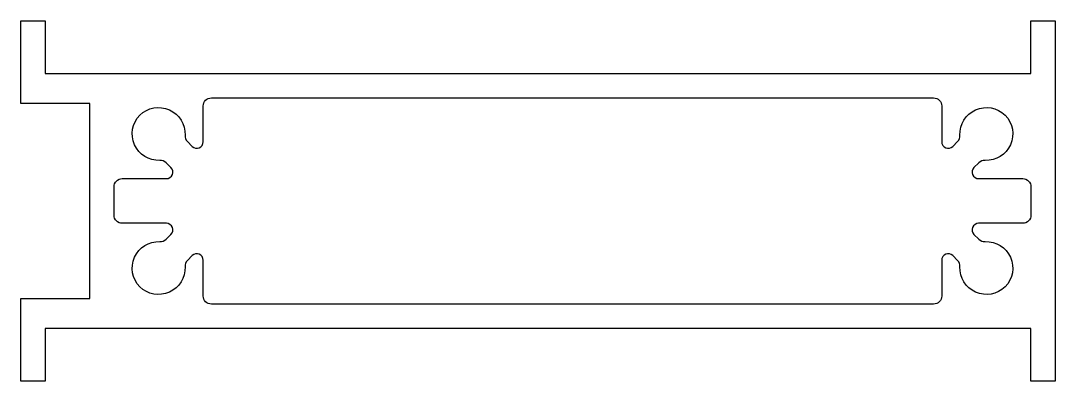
# Model space of a CAD drawing. Extents: x 0 to 128, y 0 to 45.
import ezdxf

# ---------------------------------------------------------------- set-up
doc = ezdxf.new("R2010")
doc.units = 0
doc.layers.get('0').update_dxf_attribs({"linetype": 'CONTINUOUS'})

msp = doc.modelspace()

# ---------------------------------------------------------------- linework, layer by layer
msp.add_lwpolyline([(124.5, 38.2), (124.5, 44.7), (127.5, 44.7), (127.5, 0.3), (124.5, 0.3), (124.5, 6.8), (3, 6.8), (3, 0.3), (0, 0.3), (0, 10.5), (8.5, 10.5), (8.5, 34.5), (0, 34.5), (0, 44.7), (3, 44.7), (3, 38.2), (124.5, 38.2)], close=True)
msp.add_lwpolyline([(112.5, 35.2, -0.414214), (113.5, 34.2), (113.5, 29.8, 0.668179), (114.87, 29.23), (115.46, 29.83, 0.212044), (115.75, 30.59, -2.597465), (118.84, 27.5, 0.212044), (118.08, 27.21), (117.48, 26.62, 0.668179), (118.05, 25.25), (123.5, 25.25, -0.414214), (124.5, 24.25), (124.5, 20.75, -0.414214), (123.5, 19.75), (118.05, 19.75, 0.668179), (117.48, 18.38), (118.08, 17.79, 0.212044), (118.84, 17.5, -2.597465), (115.75, 14.41, 0.212044), (115.46, 15.17), (114.87, 15.77, 0.668179), (113.5, 15.2), (113.5, 10.8, -0.414214), (112.5, 9.8), (23.5, 9.8, -0.414214), (22.5, 10.8), (22.5, 15.2, 0.668179), (21.13, 15.77), (20.54, 15.17, 0.212044), (20.25, 14.41, -2.597465), (17.16, 17.5, 0.212044), (17.92, 17.79), (18.52, 18.38, 0.668179), (17.95, 19.75), (12.5, 19.75, -0.414214), (11.5, 20.75), (11.5, 24.25, -0.414214), (12.5, 25.25), (17.95, 25.25, 0.668179), (18.52, 26.62), (17.92, 27.21, 0.212044), (17.16, 27.5, -2.597465), (20.25, 30.59, 0.212044), (20.54, 29.83), (21.13, 29.23, 0.668179), (22.5, 29.8), (22.5, 34.2, -0.414214), (23.5, 35.2), (112.5, 35.2)], format="xyb", close=True)

doc.saveas('drawing.dxf')
